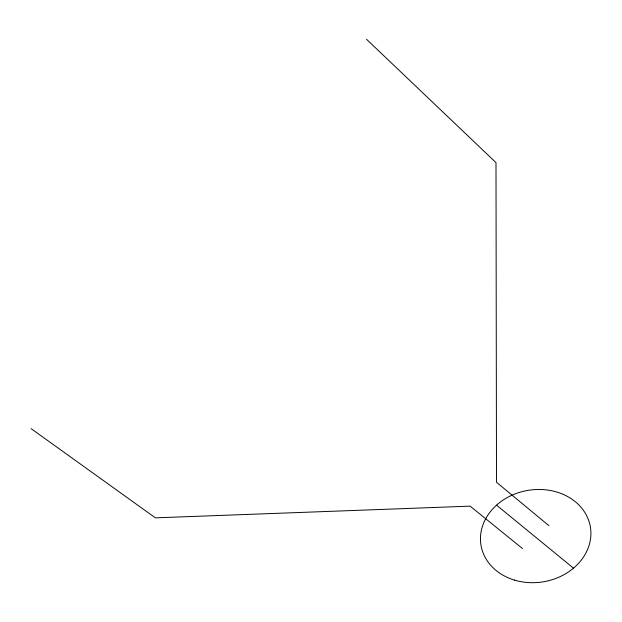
<?xml version="1.0" encoding="UTF-8"?>
<svg xmlns="http://www.w3.org/2000/svg" width="622" height="622" viewBox="0 0 622 622"><rect width="100%" height="100%" fill="white"/><g stroke="black" fill="none" stroke-linecap="round" stroke-linejoin="round"><path stroke-width="0.93" d="M31.1 428.644L155.376 517.846L470.139 506.145L522.472 548.534M496.543 505.165L573.492 568.166M548.884 525.637L496.504 482.283L495.991 162.606L366.56 39.303M514.371 580.069A55.451 46.355 -9.4 0 0 590.465 527.495A55.451 46.355 -9.4 0 0 502.211 500.702A55.451 46.355 -9.4 0 0 514.371 580.069"/></g></svg>
